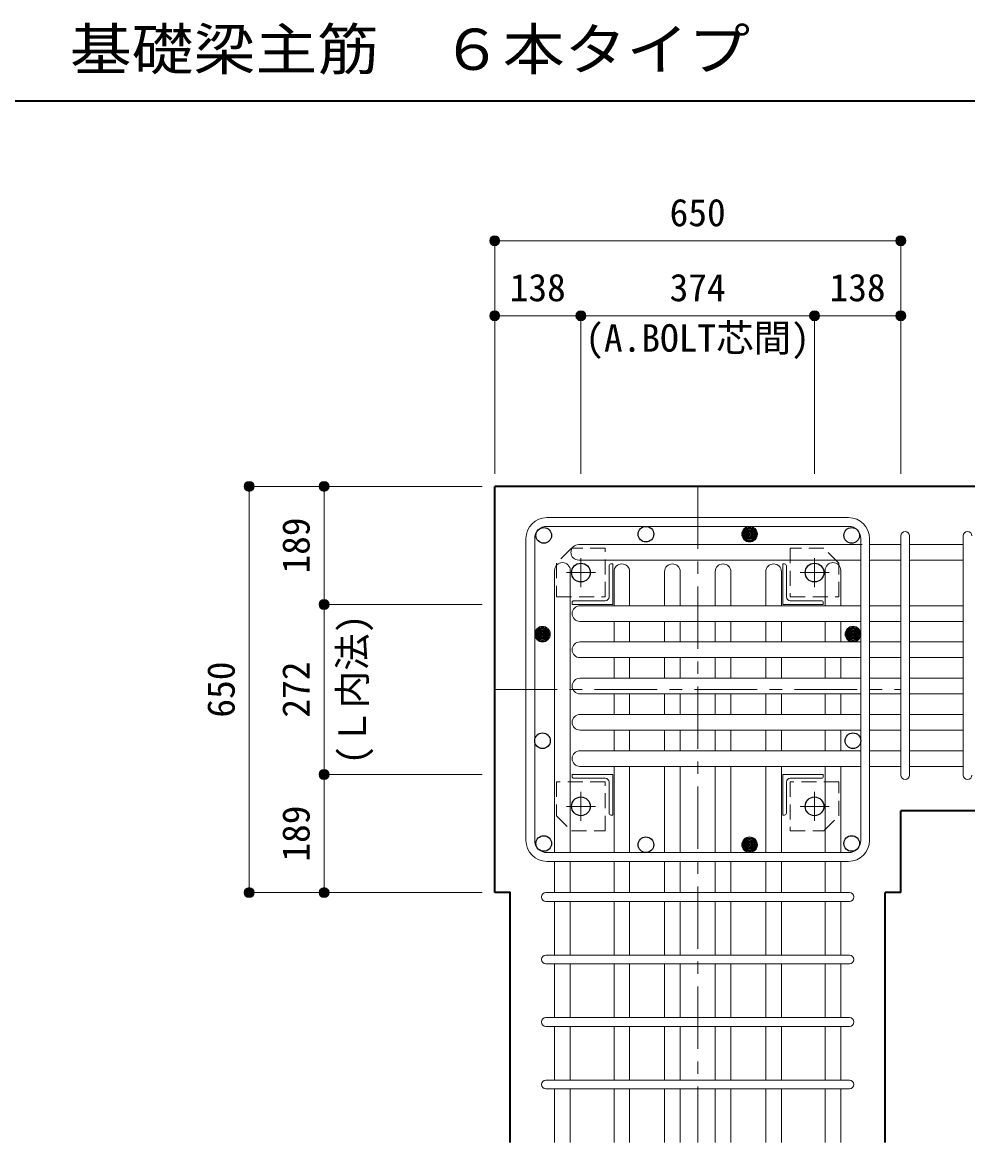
# Model space of a CAD drawing. Units: millimetres at full size, sheet at 1:20. Extents: x -3982 to 3969, y -2797 to 2801.
# Drawn here: x -628 to 885, y -1815 to -22 of the extents above; entities that cross this region are included whole.
import ezdxf
from ezdxf.enums import TextEntityAlignment as Align

# ---------------------------------------------------------------- set-up
doc = ezdxf.new("R2010")
doc.units = ezdxf.units.MM
doc.header["$LTSCALE"] = 20
doc.header["$PDMODE"] = 32
doc.header["$PDSIZE"] = 12
doc.linetypes.add('CHAIN1', pattern=[8, 5, -1, 1, -1])
doc.linetypes.add('DASHED1', pattern=[1.8, 1.2, -0.6])
for name, color, linetype, lineweight in [('6-1_躯体線', 2, 'Continuous', 35), ('6-2_A.Bolt_', 4, 'Continuous', 9), ('6-3_柱型主筋', 4, 'Continuous', 9), ('6-4_フープ', 7, 'Continuous', 18), ('6-5_梁主筋', 7, 'Continuous', 18), ('6-6_S.T.P.', 7, 'Continuous', 18), ('6-7_文字', 7, 'Continuous', 18), ('6-9', 4, 'DASHED1', 9), ('6-D_寸法', 4, 'Continuous', 9), ('F-0_枠', 6, 'Continuous', 40)]:
    doc.layers.add(name, color=color, linetype=linetype, lineweight=lineweight)
doc.styles.add('ＭＳ ゴシック', font='')
doc.styles.get('ＭＳ ゴシック').set_extended_font_data('MS Gothic')

msp = doc.modelspace()

# ---------------------------------------------------------------- linework, layer by layer
at = {"layer": '6-1_躯体線'}
for p, q in [((1178.29, -764.67), (128.29, -764.67)), ((128.29, -1414.67), (128.29, -764.67)), ((1178.29, -1283.67), (778.29, -1283.67)), ((778.29, -1414.67), (778.29, -1283.67)), ((753.29, -1814.67), (753.29, -1414.67)), ((778.29, -1414.67), (753.29, -1414.67))]:
    msp.add_line(p, q, dxfattribs=at)
msp.add_lwpolyline([(153.29, -1814.67), (153.29, -1414.67), (128.29, -1414.67)], dxfattribs=at)
at = {"layer": '6-2_A.Bolt_', "linetype": 'CHAIN1'}
for p, q in [((266.29, -925.87), (266.29, -879.37)), ((640.29, -925.87), (640.29, -879.37)), ((289.49, -902.67), (242.99, -902.67)), ((617.09, -902.67), (663.59, -902.67)), ((266.29, -1253.47), (266.29, -1299.97)), ((640.29, -1253.47), (640.29, -1299.97)), ((289.49, -1276.67), (242.99, -1276.67)), ((617.09, -1276.67), (663.59, -1276.67))]:
    msp.add_line(p, q, dxfattribs=at)
at = {"layer": '6-2_A.Bolt_'}
for p, q in [((311.29, -891.67), (311.29, -941.67)), ((317.29, -888.67), (314.29, -888.67)), ((317.29, -888.67), (317.29, -953.67)), ((589.29, -888.67), (589.29, -953.67)), ((589.29, -888.67), (592.29, -888.67)), ((595.29, -891.67), (595.29, -941.67)), ((255.29, -947.67), (305.29, -947.67)), ((651.29, -947.67), (601.29, -947.67)), ((252.29, -953.67), (252.29, -950.67)), ((252.29, -953.67), (317.29, -953.67)), ((654.29, -953.67), (589.29, -953.67)), ((654.29, -953.67), (654.29, -950.67)), ((252.29, -1225.67), (317.29, -1225.67)), ((252.29, -1225.67), (252.29, -1228.67)), ((255.29, -1231.67), (305.29, -1231.67)), ((317.29, -1290.67), (317.29, -1225.67)), ((654.29, -1225.67), (589.29, -1225.67)), ((589.29, -1290.67), (589.29, -1225.67)), ((651.29, -1231.67), (601.29, -1231.67)), ((654.29, -1225.67), (654.29, -1228.67)), ((311.29, -1287.67), (311.29, -1237.67)), ((595.29, -1287.67), (595.29, -1237.67)), ((317.29, -1290.67), (314.29, -1290.67)), ((589.29, -1290.67), (592.29, -1290.67))]:
    msp.add_line(p, q, dxfattribs=at)
at = {"layer": '6-2_A.Bolt_', "color": 3, "lineweight": 25}
for centre in [(266.29, -902.67), (640.29, -902.67), (266.29, -1276.67), (640.29, -1276.67)]:
    msp.add_circle(centre, 15, dxfattribs=at)
at = {"layer": '6-2_A.Bolt_'}
for centre, radius, start, end in [((314.29, -891.67), 3, 90, 180), ((592.29, -891.67), 3, 0, 90), ((255.29, -950.67), 3, 90, 180), ((305.29, -941.67), 6, 270, 0), ((601.29, -941.67), 6, 180, 270), ((651.29, -950.67), 3, 0, 90), ((255.29, -1228.67), 3, 180, 270), ((305.29, -1237.67), 6, 0, 90), ((601.29, -1237.67), 6, 90, 180), ((651.29, -1228.67), 3, 270, 0), ((314.29, -1287.67), 3, 180, 270), ((592.29, -1287.67), 3, 270, 0)]:
    msp.add_arc(centre, radius, start, end, dxfattribs=at)
at = {"layer": '6-3_柱型主筋', "color": 3, "lineweight": 25}
for centre in [(206.84, -843.22), (370.29, -841.17), (699.74, -843.22), (204.79, -1171.74), (701.79, -1171.74), (206.84, -1336.12), (370.29, -1338.17), (699.74, -1336.12)]:
    msp.add_circle(centre, 12.5, dxfattribs=at)
at = {"layer": '6-3_柱型主筋'}
for centre, radius in [((536.29, -841.17), 12.5), ((536.29, -841.17), 11.3), ((536.29, -841.17), 10.1), ((536.29, -841.17), 8.9), ((536.29, -841.17), 7.7), ((536.29, -841.17), 6.5), ((536.29, -841.17), 5.3), ((536.29, -841.17), 4.1), ((536.29, -841.17), 2.9), ((536.29, -841.17), 1.7), ((536.29, -841.17), 0.5), ((204.79, -1001.17), 12.5), ((204.79, -1001.17), 11.3), ((204.79, -1001.17), 10.1), ((204.79, -1001.17), 8.9), ((204.79, -1001.17), 7.7), ((204.79, -1001.17), 6.5), ((204.79, -1001.17), 5.3), ((204.79, -1001.17), 4.1), ((204.79, -1001.17), 2.9), ((204.79, -1001.17), 1.7), ((204.79, -1001.17), 0.5), ((701.79, -1001.17), 12.5), ((701.79, -1001.17), 11.3), ((701.79, -1001.17), 10.1), ((701.79, -1001.17), 8.9), ((701.79, -1001.17), 7.7), ((701.79, -1001.17), 6.5), ((701.79, -1001.17), 5.3), ((701.79, -1001.17), 4.1), ((701.79, -1001.17), 2.9), ((701.79, -1001.17), 1.7), ((701.79, -1001.17), 0.5), ((536.29, -1338.17), 12.5), ((536.29, -1338.17), 11.3), ((536.29, -1338.17), 10.1), ((536.29, -1338.17), 8.9), ((536.29, -1338.17), 7.7), ((536.29, -1338.17), 6.5), ((536.29, -1338.17), 5.3), ((536.29, -1338.17), 4.1), ((536.29, -1338.17), 2.9), ((536.29, -1338.17), 1.7), ((536.29, -1338.17), 0.5)]:
    msp.add_circle(centre, radius, dxfattribs=at)
at = {"layer": '6-4_フープ'}
for p, q in [((694.79, -814.67), (211.79, -814.67)), ((694.79, -828.67), (211.79, -828.67)), ((178.29, -1331.17), (178.29, -848.17)), ((192.29, -1331.17), (192.29, -848.17)), ((714.29, -1331.17), (714.29, -848.17)), ((728.29, -1331.17), (728.29, -848.17)), ((694.79, -1350.67), (211.79, -1350.67)), ((694.79, -1364.67), (211.79, -1364.67))]:
    msp.add_line(p, q, dxfattribs=at)
for centre, radius, start, end in [((211.79, -848.17), 33.5, 90, 180), ((694.79, -848.17), 33.5, 0, 90), ((211.79, -848.17), 19.5, 90, 180), ((694.79, -848.17), 19.5, 0, 90), ((211.79, -1331.17), 33.5, 180, 270), ((211.79, -1331.17), 19.5, 180, 270), ((694.79, -1331.17), 19.5, 270, 0), ((694.79, -1331.17), 33.5, 270, 0)]:
    msp.add_arc(centre, radius, start, end, dxfattribs=at)
at = {"layer": '6-5_梁主筋'}
for p, q in [((262.79, -857.72), (716.29, -857.72)), ((778.29, -857.72), (728.29, -857.72)), ((878.29, -857.72), (792.29, -857.72)), ((262.79, -882.72), (714.29, -882.72)), ((778.29, -882.72), (728.29, -882.72)), ((878.29, -882.72), (792.29, -882.72)), ((224.29, -899.17), (224.29, -1350.67)), ((249.29, -899.17), (249.29, -1350.67)), ((319.29, -901.17), (319.29, -955.67)), ((344.29, -901.17), (344.29, -955.67)), ((400.29, -901.17), (400.29, -955.67)), ((425.29, -901.17), (425.29, -955.67)), ((481.29, -901.17), (481.29, -955.67)), ((506.29, -901.17), (506.29, -955.67)), ((562.29, -901.17), (562.29, -955.67)), ((587.29, -901.17), (587.29, -955.67)), ((657.29, -899.17), (657.29, -955.67)), ((682.29, -899.17), (682.29, -955.67)), ((264.79, -955.67), (714.29, -955.67)), ((778.29, -955.67), (728.29, -955.67)), ((878.29, -955.67), (792.29, -955.67)), ((264.79, -980.67), (714.29, -980.67)), ((319.29, -980.67), (319.29, -1013.67)), ((344.29, -980.67), (344.29, -1013.67)), ((400.29, -980.67), (400.29, -1013.67)), ((425.29, -980.67), (425.29, -1013.67)), ((481.29, -980.67), (481.29, -1013.67)), ((506.29, -980.67), (506.29, -1013.67)), ((562.29, -980.67), (562.29, -1013.67)), ((587.29, -980.67), (587.29, -1013.67)), ((657.29, -980.67), (657.29, -1013.67)), ((682.29, -980.67), (682.29, -1013.67)), ((778.29, -980.67), (728.29, -980.67)), ((878.29, -980.67), (792.29, -980.67)), ((264.79, -1013.67), (714.29, -1013.67)), ((778.29, -1013.67), (728.29, -1013.67)), ((878.29, -1013.67), (792.29, -1013.67)), ((264.79, -1038.67), (714.29, -1038.67)), ((319.29, -1038.67), (319.29, -1071.67)), ((344.29, -1038.67), (344.29, -1071.67)), ((400.29, -1038.67), (400.29, -1071.67)), ((425.29, -1038.67), (425.29, -1071.67)), ((481.29, -1038.67), (481.29, -1071.67)), ((506.29, -1038.67), (506.29, -1071.67)), ((562.29, -1038.67), (562.29, -1071.67)), ((587.29, -1038.67), (587.29, -1071.67)), ((657.29, -1038.67), (657.29, -1071.67)), ((682.29, -1038.67), (682.29, -1071.67)), ((778.29, -1038.67), (728.29, -1038.67)), ((878.29, -1038.67), (792.29, -1038.67)), ((264.79, -1071.67), (714.29, -1071.67)), ((778.29, -1071.67), (728.29, -1071.67)), ((878.29, -1071.67), (792.29, -1071.67)), ((264.79, -1096.67), (714.29, -1096.67)), ((319.29, -1096.67), (319.29, -1129.67)), ((344.29, -1096.67), (344.29, -1129.67)), ((400.29, -1096.67), (400.29, -1129.67)), ((425.29, -1096.67), (425.29, -1129.67)), ((481.29, -1096.67), (481.29, -1129.67)), ((506.29, -1096.67), (506.29, -1129.67)), ((562.29, -1096.67), (562.29, -1129.67)), ((587.29, -1096.67), (587.29, -1129.67)), ((657.29, -1096.67), (657.29, -1129.67)), ((682.29, -1096.67), (682.29, -1129.67)), ((778.29, -1096.67), (728.29, -1096.67)), ((878.29, -1096.67), (792.29, -1096.67)), ((264.79, -1129.67), (714.29, -1129.67)), ((778.29, -1129.67), (728.29, -1129.67)), ((878.29, -1129.67), (792.29, -1129.67)), ((264.79, -1154.67), (714.29, -1154.67)), ((319.29, -1154.67), (319.29, -1187.67)), ((344.29, -1154.67), (344.29, -1187.67)), ((400.29, -1154.67), (400.29, -1187.67)), ((425.29, -1154.67), (425.29, -1187.67)), ((481.29, -1154.67), (481.29, -1187.67)), ((506.29, -1154.67), (506.29, -1187.67)), ((562.29, -1154.67), (562.29, -1187.67)), ((587.29, -1154.67), (587.29, -1187.67)), ((657.29, -1154.67), (657.29, -1187.67)), ((682.29, -1154.67), (682.29, -1187.67)), ((778.29, -1154.67), (728.29, -1154.67)), ((878.29, -1154.67), (792.29, -1154.67)), ((264.79, -1187.67), (714.29, -1187.67)), ((778.29, -1187.67), (728.29, -1187.67)), ((878.29, -1187.67), (792.29, -1187.67)), ((264.79, -1212.67), (714.29, -1212.67)), ((319.29, -1212.67), (319.29, -1350.67)), ((344.29, -1212.67), (344.29, -1350.67)), ((400.29, -1212.67), (400.29, -1350.67)), ((425.29, -1212.67), (425.29, -1350.67)), ((481.29, -1212.67), (481.29, -1350.67)), ((506.29, -1212.67), (506.29, -1350.67)), ((562.29, -1212.67), (562.29, -1350.67)), ((587.29, -1212.67), (587.29, -1350.67)), ((657.29, -1212.67), (657.29, -1350.67)), ((682.29, -1212.67), (682.29, -1350.67)), ((778.29, -1212.67), (728.29, -1212.67)), ((878.29, -1212.67), (792.29, -1212.67)), ((224.29, -1364.67), (224.29, -1414.67)), ((249.29, -1364.67), (249.29, -1414.67)), ((319.29, -1364.67), (319.29, -1414.67)), ((344.29, -1364.67), (344.29, -1414.67)), ((400.29, -1364.67), (400.29, -1414.67)), ((425.29, -1364.67), (425.29, -1414.67)), ((481.29, -1364.67), (481.29, -1414.67)), ((506.29, -1364.67), (506.29, -1414.67)), ((562.29, -1364.67), (562.29, -1414.67)), ((587.29, -1364.67), (587.29, -1414.67)), ((657.29, -1364.67), (657.29, -1414.67)), ((682.29, -1364.67), (682.29, -1414.67)), ((224.29, -1428.67), (224.29, -1514.67)), ((249.29, -1428.67), (249.29, -1514.67)), ((319.29, -1428.67), (319.29, -1514.67)), ((344.29, -1428.67), (344.29, -1514.67)), ((400.29, -1428.67), (400.29, -1514.67)), ((425.29, -1428.67), (425.29, -1514.67)), ((481.29, -1428.67), (481.29, -1514.67)), ((506.29, -1428.67), (506.29, -1514.67)), ((562.29, -1428.67), (562.29, -1514.67)), ((587.29, -1428.67), (587.29, -1514.67)), ((657.29, -1428.67), (657.29, -1514.67)), ((682.29, -1428.67), (682.29, -1514.67)), ((224.29, -1528.67), (224.29, -1614.67)), ((249.29, -1528.67), (249.29, -1614.67)), ((319.29, -1528.67), (319.29, -1614.67)), ((344.29, -1528.67), (344.29, -1614.67)), ((400.29, -1528.67), (400.29, -1614.67)), ((425.29, -1528.67), (425.29, -1614.67)), ((481.29, -1528.67), (481.29, -1614.67)), ((506.29, -1528.67), (506.29, -1614.67)), ((562.29, -1528.67), (562.29, -1614.67)), ((587.29, -1528.67), (587.29, -1614.67)), ((657.29, -1528.67), (657.29, -1614.67)), ((682.29, -1528.67), (682.29, -1614.67)), ((224.29, -1628.67), (224.29, -1714.67)), ((249.29, -1628.67), (249.29, -1714.67)), ((319.29, -1628.67), (319.29, -1714.67)), ((344.29, -1628.67), (344.29, -1714.67)), ((400.29, -1628.67), (400.29, -1714.67)), ((425.29, -1628.67), (425.29, -1714.67)), ((481.29, -1628.67), (481.29, -1714.67)), ((506.29, -1628.67), (506.29, -1714.67)), ((562.29, -1628.67), (562.29, -1714.67)), ((587.29, -1628.67), (587.29, -1714.67)), ((657.29, -1628.67), (657.29, -1714.67)), ((682.29, -1628.67), (682.29, -1714.67)), ((224.29, -1728.67), (224.29, -1814.67)), ((249.29, -1728.67), (249.29, -1814.67)), ((319.29, -1728.67), (319.29, -1814.67)), ((344.29, -1728.67), (344.29, -1814.67)), ((400.29, -1728.67), (400.29, -1814.67)), ((425.29, -1728.67), (425.29, -1814.67)), ((481.29, -1728.67), (481.29, -1814.67)), ((506.29, -1728.67), (506.29, -1814.67)), ((562.29, -1728.67), (562.29, -1814.67)), ((587.29, -1728.67), (587.29, -1814.67)), ((657.29, -1728.67), (657.29, -1814.67)), ((682.29, -1728.67), (682.29, -1814.67))]:
    msp.add_line(p, q, dxfattribs=at)
for centre, start, end in [((262.79, -870.22), 90, 180), ((262.79, -870.22), 180, 270), ((236.79, -899.17), 90, 180), ((236.79, -899.17), 0, 90), ((331.79, -901.17), 90, 180), ((331.79, -901.17), 0, 90), ((412.79, -901.17), 90, 180), ((412.79, -901.17), 0, 90), ((493.79, -901.17), 90, 180), ((493.79, -901.17), 0, 90), ((574.79, -901.17), 90, 180), ((574.79, -901.17), 0, 90), ((669.79, -899.17), 90, 180), ((669.79, -899.17), 0, 90), ((264.79, -968.17), 90, 180), ((264.79, -968.17), 180, 270), ((264.79, -1026.17), 90, 180), ((264.79, -1026.17), 180, 270), ((264.79, -1084.17), 90, 180), ((264.79, -1084.17), 180, 270), ((264.79, -1142.17), 90, 180), ((264.79, -1142.17), 180, 270), ((264.79, -1200.17), 90, 180), ((264.79, -1200.17), 180, 270)]:
    msp.add_arc(centre, 12.5, start, end, dxfattribs=at)
at = {"layer": '6-6_S.T.P.'}
for p, q in [((778.29, -1226.67), (778.29, -844.11)), ((778.29, -1226.67), (778.29, -844.11)), ((778.29, -1226.67), (778.29, -844.11)), ((778.29, -1226.67), (778.29, -844.11)), ((792.29, -1226.67), (792.29, -844.11)), ((792.29, -1226.67), (792.29, -844.11)), ((792.29, -1226.67), (792.29, -844.11)), ((792.29, -1226.67), (792.29, -844.11)), ((878.29, -1226.67), (878.29, -844.11)), ((210.29, -1414.67), (695.9, -1414.67)), ((210.29, -1428.67), (695.9, -1428.67)), ((210.29, -1514.67), (695.9, -1514.67)), ((210.29, -1528.67), (695.9, -1528.67)), ((210.29, -1614.67), (695.9, -1614.67)), ((210.29, -1628.67), (695.9, -1628.67)), ((210.29, -1714.67), (695.9, -1714.67)), ((210.29, -1728.67), (695.9, -1728.67))]:
    msp.add_line(p, q, dxfattribs=at)
for centre, start, end in [((785.29, -843.72), 0, 180), ((785.29, -843.72), 0, 180), ((785.29, -843.72), 0, 180), ((785.29, -843.72), 0, 180), ((885.29, -843.72), 0, 180), ((785.29, -1226.67), 180, 0), ((785.29, -1226.67), 180, 0), ((785.29, -1226.67), 180, 0), ((785.29, -1226.67), 180, 0), ((885.29, -1226.67), 180, 0), ((210.29, -1421.67), 90, 270), ((210.29, -1421.67), 90, 270), ((210.29, -1421.67), 90, 270), ((210.29, -1421.67), 90, 270), ((696.29, -1421.67), 270, 90), ((696.29, -1421.67), 270, 90), ((696.29, -1421.67), 270, 90), ((696.29, -1421.67), 270, 90), ((210.29, -1521.67), 90, 270), ((696.29, -1521.67), 270, 90), ((210.29, -1621.67), 90, 270), ((696.29, -1621.67), 270, 90), ((210.29, -1721.67), 90, 270), ((696.29, -1721.67), 270, 90)]:
    msp.add_arc(centre, 7, start, end, dxfattribs=at)
at = {"layer": '6-9'}
for points in [[(305.29, -941.67), (305.29, -863.67), (251.29, -863.67), (227.29, -887.67), (227.29, -941.67)], [(601.29, -941.67), (679.29, -941.67), (679.29, -887.67), (655.29, -863.67), (601.29, -863.67)], [(305.29, -1237.67), (227.29, -1237.67), (227.29, -1291.67), (251.29, -1315.67), (305.29, -1315.67)], [(601.29, -1237.67), (601.29, -1315.67), (655.29, -1315.67), (679.29, -1291.67), (679.29, -1237.67)]]:
    msp.add_lwpolyline(points, close=True, dxfattribs=at)
at = {"layer": '6-D_寸法'}
for p, q in [((128.29, -371.65), (778.29, -371.65)), ((778.29, -371.65), (778.29, -491.65)), ((128.29, -491.65), (266.29, -491.65)), ((266.29, -491.65), (266.29, -744.67)), ((266.29, -491.65), (640.29, -491.65)), ((640.29, -491.65), (640.29, -744.67)), ((640.29, -491.65), (778.29, -491.65)), ((778.29, -491.65), (778.29, -744.67)), ((-264.74, -764.67), (-144.74, -764.67)), ((-264.74, -764.67), (-264.74, -1414.67)), ((-144.74, -764.67), (108.29, -764.67)), ((-144.74, -764.67), (-144.74, -953.67)), ((-144.74, -953.67), (108.29, -953.67)), ((-144.74, -953.67), (-144.74, -1225.67)), ((-144.74, -1225.67), (108.29, -1225.67)), ((-144.74, -1225.67), (-144.74, -1414.67))]:
    msp.add_line(p, q, dxfattribs=at)
at = {"layer": '6-D_寸法', "linetype": 'CHAIN1'}
for p, q in [((453.29, -764.67), (453.29, -1814.67)), ((128.29, -1089.67), (778.29, -1089.67))]:
    msp.add_line(p, q, dxfattribs=at)
at = {"layer": '6-D_寸法'}
for points in [[(128.29, -371.65), (128.29, -491.65), (128.29, -744.67)], [(-264.74, -1414.67), (-144.74, -1414.67), (108.29, -1414.67)]]:
    msp.add_lwpolyline(points, dxfattribs=at)
for centre, radius in [((128.29, -371.65), 8), ((128.29, -371.65), 7.2), ((128.29, -371.65), 6.4), ((128.29, -371.65), 5.6), ((128.29, -371.65), 4.8), ((128.29, -371.65), 4), ((128.29, -371.65), 3.2), ((128.29, -371.65), 2.4), ((128.29, -371.65), 1.6), ((128.29, -371.65), 0.8), ((778.29, -371.65), 8), ((778.29, -371.65), 7.2), ((778.29, -371.65), 6.4), ((778.29, -371.65), 5.6), ((778.29, -371.65), 4.8), ((778.29, -371.65), 4), ((778.29, -371.65), 3.2), ((778.29, -371.65), 2.4), ((778.29, -371.65), 1.6), ((778.29, -371.65), 0.8), ((128.29, -491.65), 8), ((266.29, -491.65), 8), ((640.29, -491.65), 8), ((778.29, -491.65), 8), ((128.29, -491.65), 7.2), ((128.29, -491.65), 6.4), ((128.29, -491.65), 5.6), ((128.29, -491.65), 4.8), ((128.29, -491.65), 4), ((128.29, -491.65), 3.2), ((128.29, -491.65), 2.4), ((128.29, -491.65), 1.6), ((128.29, -491.65), 0.8), ((266.29, -491.65), 7.2), ((266.29, -491.65), 6.4), ((266.29, -491.65), 5.6), ((266.29, -491.65), 4.8), ((266.29, -491.65), 4), ((266.29, -491.65), 3.2), ((266.29, -491.65), 2.4), ((266.29, -491.65), 1.6), ((266.29, -491.65), 0.8), ((640.29, -491.65), 7.2), ((640.29, -491.65), 6.4), ((640.29, -491.65), 5.6), ((640.29, -491.65), 4.8), ((640.29, -491.65), 4), ((640.29, -491.65), 3.2), ((640.29, -491.65), 2.4), ((640.29, -491.65), 1.6), ((640.29, -491.65), 0.8), ((778.29, -491.65), 7.2), ((778.29, -491.65), 6.4), ((778.29, -491.65), 5.6), ((778.29, -491.65), 4.8), ((778.29, -491.65), 4), ((778.29, -491.65), 3.2), ((778.29, -491.65), 2.4), ((778.29, -491.65), 1.6), ((778.29, -491.65), 0.8), ((-264.74, -764.67), 8), ((-264.74, -764.67), 7.2), ((-264.74, -764.67), 6.4), ((-264.74, -764.67), 5.6), ((-264.74, -764.67), 4.8), ((-264.74, -764.67), 4), ((-264.74, -764.67), 3.2), ((-264.74, -764.67), 2.4), ((-264.74, -764.67), 1.6), ((-264.74, -764.67), 0.8), ((-144.74, -764.67), 8), ((-144.74, -764.67), 7.2), ((-144.74, -764.67), 6.4), ((-144.74, -764.67), 5.6), ((-144.74, -764.67), 4.8), ((-144.74, -764.67), 4), ((-144.74, -764.67), 3.2), ((-144.74, -764.67), 2.4), ((-144.74, -764.67), 1.6), ((-144.74, -764.67), 0.8), ((-144.74, -953.67), 8), ((-144.74, -953.67), 7.2), ((-144.74, -953.67), 6.4), ((-144.74, -953.67), 5.6), ((-144.74, -953.67), 4.8), ((-144.74, -953.67), 4), ((-144.74, -953.67), 3.2), ((-144.74, -953.67), 2.4), ((-144.74, -953.67), 1.6), ((-144.74, -953.67), 0.8), ((-144.74, -1225.67), 8), ((-144.74, -1225.67), 7.2), ((-144.74, -1225.67), 6.4), ((-144.74, -1225.67), 5.6), ((-144.74, -1225.67), 4.8), ((-144.74, -1225.67), 4), ((-144.74, -1225.67), 3.2), ((-144.74, -1225.67), 2.4), ((-144.74, -1225.67), 1.6), ((-144.74, -1225.67), 0.8), ((-264.74, -1414.67), 8), ((-264.74, -1414.67), 7.2), ((-264.74, -1414.67), 6.4), ((-264.74, -1414.67), 5.6), ((-264.74, -1414.67), 4.8), ((-264.74, -1414.67), 4), ((-264.74, -1414.67), 3.2), ((-264.74, -1414.67), 2.4), ((-264.74, -1414.67), 1.6), ((-264.74, -1414.67), 0.8), ((-144.74, -1414.67), 8), ((-144.74, -1414.67), 7.2), ((-144.74, -1414.67), 6.4), ((-144.74, -1414.67), 5.6), ((-144.74, -1414.67), 4.8), ((-144.74, -1414.67), 4), ((-144.74, -1414.67), 3.2), ((-144.74, -1414.67), 2.4), ((-144.74, -1414.67), 1.6), ((-144.74, -1414.67), 0.8)]:
    msp.add_circle(centre, radius, dxfattribs=at)
at = {"layer": '6-D_寸法', "color": 7}
for p in [(128.29, -371.65), (778.29, -371.65), (128.29, -491.65), (266.29, -491.65), (640.29, -491.65), (778.29, -491.65), (-264.74, -764.67), (-144.74, -764.67), (-144.74, -953.67), (-144.74, -1225.67), (-264.74, -1414.67), (-144.74, -1414.67)]:
    msp.add_point(p, dxfattribs=at)
at = {"layer": 'F-0_枠', "color": 2, "lineweight": 35}
msp.add_line((-3981.92, -148.03), (2482.4, -148.03), dxfattribs=at)

# ---------------------------------------------------------------- texts
at = {"layer": '6-7_文字', "color": 2, "style": 'ＭＳ ゴシック', "width": 1.1}
msp.add_text('\u3000\u3000基礎梁主筋\u3000６本タイプ', height=65.98, dxfattribs=at).set_placement((-749.76, -118.03), align=Align.BOTTOM_LEFT)
at = {"layer": '6-D_寸法', "style": 'ＭＳ ゴシック'}
for s, p in [('650', (408.29, -361.65)), ('138', (152.29, -481.65)), ('374', (408.29, -481.65)), ('138', (664.29, -481.65)), ('(A.BOLT芯間)', (273.29, -562.38))]:
    msp.add_text(s, height=43.99, dxfattribs=at).set_placement(p, align=Align.BOTTOM_LEFT)
for s, p in [('189', (-154.74, -904.17)), ('(Ｌ内法)', (-64.52, -1209.67)), ('650', (-274.74, -1134.67)), ('272', (-154.74, -1134.67)), ('189', (-154.74, -1365.17))]:
    msp.add_text(s, height=43.99, rotation=90, dxfattribs=at).set_placement(p, align=Align.BOTTOM_LEFT)

doc.saveas('drawing.dxf')
